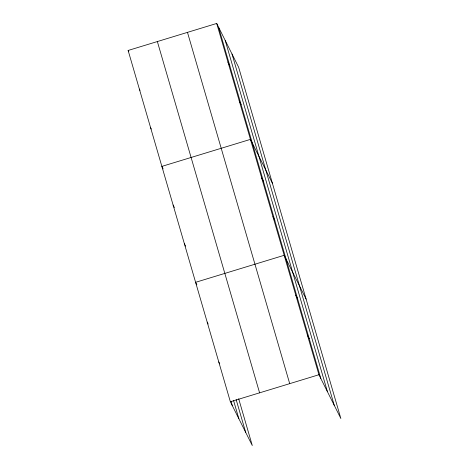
<?xml version="1.0" encoding="UTF-8"?>
<svg xmlns="http://www.w3.org/2000/svg" width="469" height="469" viewBox="0 0 469 469"><rect width="100%" height="100%" fill="white"/><g stroke="black" fill="none" stroke-linecap="round" stroke-linejoin="round"><path stroke-width="0.7" d="M238.674 398.75L252.293 445.55L230.361 401.751L128.131 50.464L216.707 23.45L238.639 67.249L340.869 418.536L318.932 374.737L216.707 23.45M230.361 401.751L318.932 374.737M227.952 62.09L229.839 65.859M239.196 100.735L241.084 104.505M272.372 183.174L250.44 139.375L161.869 166.389L163.13 168.899M261.684 178.015L263.572 181.784M272.929 216.66L274.816 220.43M306.11 299.099L284.179 255.3L195.602 282.315L196.863 284.83M295.763 295.112L297.651 298.882M307.347 334.925L309.235 338.694M128.131 50.464L128.764 51.719M139.381 89.104L140.008 90.365M150.625 127.75L151.253 129.004M173.114 205.029L174.374 207.544M184.358 243.675L185.618 246.184M207.192 322.127L208.136 324.009M218.777 361.939L219.721 363.827M232.02 54.041L334.25 405.327M225.208 40.428L327.438 391.715M218.589 27.22L320.819 378.506M187.477 32.367L289.707 383.654M157.361 41.548L259.592 392.84M236.13 399.512L245.68 432.342M233.58 400.573L238.868 418.729M231.029 401.329L232.249 405.521"/></g></svg>
